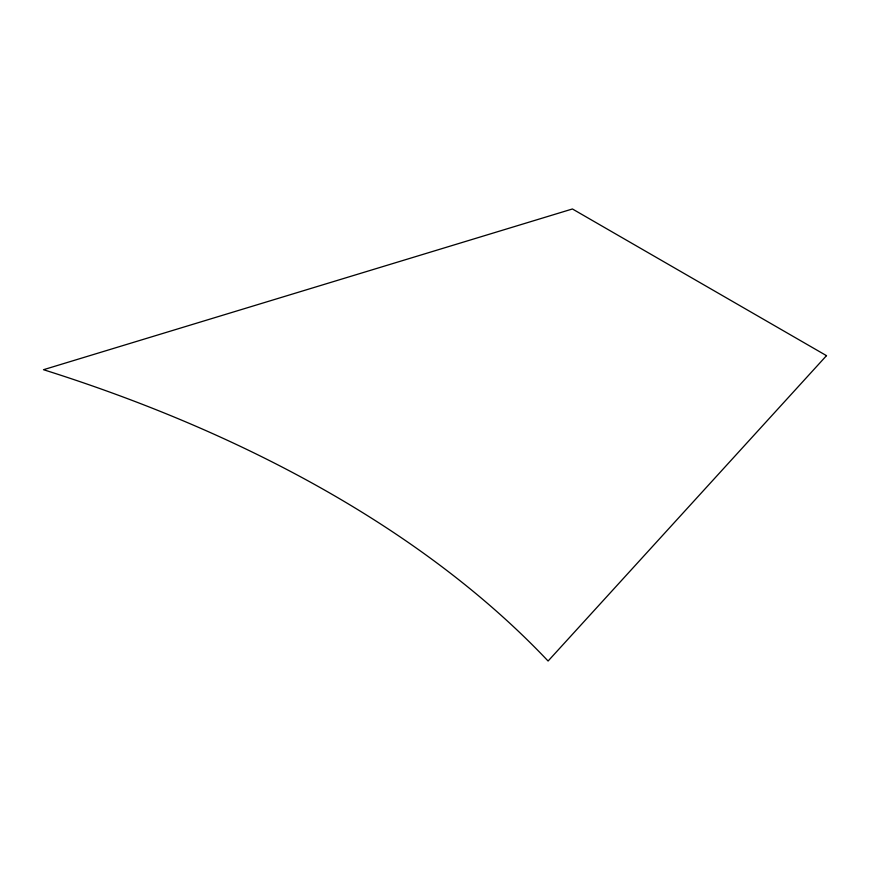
<?xml version="1.0" encoding="UTF-8"?>
<svg xmlns="http://www.w3.org/2000/svg" width="870" height="870" viewBox="0 0 870 870"><rect width="100%" height="100%" fill="white"/><g stroke="black" fill="none" stroke-linecap="round" stroke-linejoin="round"><path stroke-width="1.3" d="M826.5 355.656L548.089 661.026A1264.578 730.093 0 0 0 43.5 369.706L572.427 208.974L826.5 355.656"/></g></svg>
